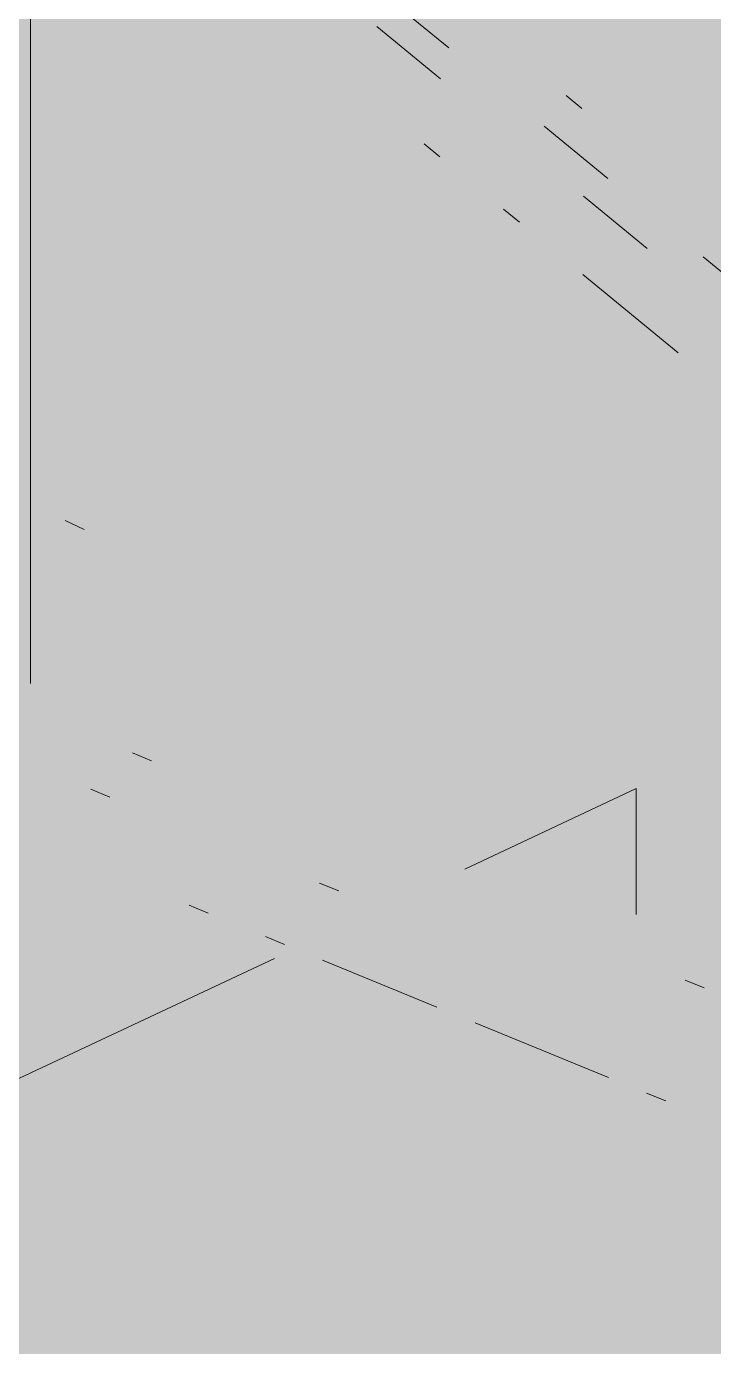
# Paper-space layout '03 3D Building and Roof' of a CAD drawing. Header units: millimetres. Extents: x 5 to 415, y 5 to 292.
# Drawn here: x 253.666 to 255.083, y 71.711 to 74.434 of the extents above; entities that cross this region are included whole.
import ezdxf

# ---------------------------------------------------------------- set-up
doc = ezdxf.new("R2010")
doc.units = ezdxf.units.MM
doc.layers.add('EXISTING', color=7, linetype='Continuous')
doc.layers.add('IMAGES', color=7, linetype='Continuous')

# ---------------------------------------------------------------- blocks, each defined once
blk = doc.blocks.new('SHEET_03')
at = {"layer": 'EXISTING', "color": 250, "lineweight": 9}
for p, q in [((253.675, 73.0783), (253.675, 74.8543)), ((254.4063, 74.4972), (254.5373, 74.3895)), ((254.3892, 74.4334), (254.5203, 74.3257)), ((254.812, 74.2646), (254.7792, 74.2915)), ((254.7339, 74.2279), (254.865, 74.1202)), ((254.5191, 74.1646), (254.4863, 74.1916)), ((254.8152, 74.0833), (254.9462, 73.9756)), ((254.6829, 74.03), (254.6502, 74.0569)), ((255.0616, 73.9586), (255.1926, 73.8509)), ((255.0106, 73.7606), (254.814, 73.9222)), ((253.7856, 73.3961), (253.7463, 73.4145)), ((253.9241, 72.9191), (253.8848, 72.9352)), ((253.7992, 72.8604), (253.8386, 72.8443)), ((254.5706, 72.6958), (254.9238, 72.8617)), ((254.9238, 72.6018), (254.9238, 72.8617)), ((254.271, 72.6667), (254.3103, 72.6505)), ((254.041, 72.605), (254.0017, 72.6212)), ((254.1983, 72.5404), (254.159, 72.5566)), ((253.5501, 72.2167), (254.1781, 72.5116)), ((254.5128, 72.4112), (254.2769, 72.5081)), ((255.0643, 72.4508), (255.025, 72.4669)), ((254.8666, 72.2659), (254.5914, 72.3789)), ((254.9846, 72.2175), (254.9453, 72.2336))]:
    blk.add_line(p, q, dxfattribs=at)
at = {"layer": 'IMAGES', "color": 7}
for points in [[(253.5836, 73.3598), (253.68, 73.3598), (253.5836, 74.8058), (253.68, 74.8058)], [(253.68, 73.4562), (253.7764, 73.4562), (253.68, 74.613), (253.7764, 74.613)], [(253.7764, 74.4202), (253.9691, 74.4202), (253.7764, 74.5166), (253.9691, 74.5166)], [(253.9691, 74.4202), (254.2582, 74.4202), (253.9691, 74.5166), (254.2582, 74.5166)], [(254.2582, 74.4202), (254.3545, 74.4202), (254.2582, 74.5166), (254.3545, 74.5166)], [(254.3545, 74.4202), (254.6436, 74.4202), (254.3545, 74.5166), (254.6436, 74.5166)], [(254.6436, 74.4202), (254.74, 74.4202), (254.6436, 74.5166), (254.74, 74.5166)], [(254.74, 74.4202), (254.8364, 74.4202), (254.74, 74.5166), (254.8364, 74.5166)], [(254.8364, 74.4202), (255.2218, 74.4202), (254.8364, 74.5166), (255.2218, 74.5166)], [(253.7764, 73.5526), (253.8727, 73.5526), (253.7764, 74.4202), (253.8727, 74.4202)], [(253.8727, 74.3238), (253.9691, 74.3238), (253.8727, 74.4202), (253.9691, 74.4202)], [(253.9691, 74.3238), (254.0655, 74.3238), (253.9691, 74.4202), (254.0655, 74.4202)], [(254.0655, 74.3238), (254.1618, 74.3238), (254.0655, 74.4202), (254.1618, 74.4202)], [(254.1618, 74.3238), (254.2582, 74.3238), (254.1618, 74.4202), (254.2582, 74.4202)], [(254.2582, 74.3238), (254.3545, 74.3238), (254.2582, 74.4202), (254.3545, 74.4202)], [(254.3545, 74.3238), (254.4509, 74.3238), (254.3545, 74.4202), (254.4509, 74.4202)], [(254.4509, 74.3238), (254.5473, 74.3238), (254.4509, 74.4202), (254.5473, 74.4202)], [(254.5473, 74.3238), (254.74, 74.3238), (254.5473, 74.4202), (254.74, 74.4202)], [(254.74, 74.3238), (254.8364, 74.3238), (254.74, 74.4202), (254.8364, 74.4202)], [(254.8364, 74.3238), (254.9327, 74.3238), (254.8364, 74.4202), (254.9327, 74.4202)], [(254.9327, 74.3238), (255.3182, 74.3238), (254.9327, 74.4202), (255.3182, 74.4202)], [(253.8727, 74.2274), (254.0655, 74.2274), (253.8727, 74.3238), (254.0655, 74.3238)], [(254.0655, 74.2274), (254.1618, 74.2274), (254.0655, 74.3238), (254.1618, 74.3238)], [(254.1618, 74.2274), (254.2582, 74.2274), (254.1618, 74.3238), (254.2582, 74.3238)], [(254.2582, 74.2274), (254.3545, 74.2274), (254.2582, 74.3238), (254.3545, 74.3238)], [(254.3545, 74.2274), (254.4509, 74.2274), (254.3545, 74.3238), (254.4509, 74.3238)], [(254.4509, 74.2274), (254.5473, 74.2274), (254.4509, 74.3238), (254.5473, 74.3238)], [(254.5473, 74.2274), (254.6436, 74.2274), (254.5473, 74.3238), (254.6436, 74.3238)], [(254.6436, 74.131), (254.74, 74.131), (254.6436, 74.3238), (254.74, 74.3238)], [(254.74, 74.2274), (254.8364, 74.2274), (254.74, 74.3238), (254.8364, 74.3238)], [(254.8364, 74.2274), (254.9327, 74.2274), (254.8364, 74.3238), (254.9327, 74.3238)], [(254.9327, 74.2274), (255.0291, 74.2274), (254.9327, 74.3238), (255.0291, 74.3238)], [(255.0291, 74.2274), (255.1255, 74.2274), (255.0291, 74.3238), (255.1255, 74.3238)], [(253.8727, 74.131), (254.1618, 74.131), (253.8727, 74.2274), (254.1618, 74.2274)], [(254.1618, 74.131), (254.2582, 74.131), (254.1618, 74.2274), (254.2582, 74.2274)], [(254.2582, 74.131), (254.3545, 74.131), (254.2582, 74.2274), (254.3545, 74.2274)], [(254.3545, 74.131), (254.4509, 74.131), (254.3545, 74.2274), (254.4509, 74.2274)], [(254.4509, 74.131), (254.6436, 74.131), (254.4509, 74.2274), (254.6436, 74.2274)], [(254.74, 74.131), (254.8364, 74.131), (254.74, 74.2274), (254.8364, 74.2274)], [(254.8364, 74.131), (254.9327, 74.131), (254.8364, 74.2274), (254.9327, 74.2274)], [(254.9327, 74.131), (255.0291, 74.131), (254.9327, 74.2274), (255.0291, 74.2274)], [(255.0291, 74.131), (255.1255, 74.131), (255.0291, 74.2274), (255.1255, 74.2274)], [(253.8727, 74.0346), (254.3545, 74.0346), (253.8727, 74.131), (254.3545, 74.131)], [(254.3545, 74.0346), (254.4509, 74.0346), (254.3545, 74.131), (254.4509, 74.131)], [(254.4509, 74.0346), (254.5473, 74.0346), (254.4509, 74.131), (254.5473, 74.131)], [(254.5473, 74.0346), (254.6436, 74.0346), (254.5473, 74.131), (254.6436, 74.131)], [(254.6436, 74.0346), (254.74, 74.0346), (254.6436, 74.131), (254.74, 74.131)], [(254.74, 74.0346), (254.8364, 74.0346), (254.74, 74.131), (254.8364, 74.131)], [(254.8364, 74.0346), (254.9327, 74.0346), (254.8364, 74.131), (254.9327, 74.131)], [(254.9327, 74.0346), (255.0291, 74.0346), (254.9327, 74.131), (255.0291, 74.131)], [(255.0291, 74.0346), (255.1255, 74.0346), (255.0291, 74.131), (255.1255, 74.131)], [(253.8727, 73.9382), (254.4509, 73.9382), (253.8727, 74.0346), (254.4509, 74.0346)], [(254.4509, 73.9382), (254.5473, 73.9382), (254.4509, 74.0346), (254.5473, 74.0346)], [(254.5473, 73.9382), (254.6436, 73.9382), (254.5473, 74.0346), (254.6436, 74.0346)], [(254.6436, 73.9382), (254.74, 73.9382), (254.6436, 74.0346), (254.74, 74.0346)], [(254.74, 73.9382), (254.8364, 73.9382), (254.74, 74.0346), (254.8364, 74.0346)], [(254.8364, 73.9382), (254.9327, 73.9382), (254.8364, 74.0346), (254.9327, 74.0346)], [(254.9327, 73.9382), (255.0291, 73.9382), (254.9327, 74.0346), (255.0291, 74.0346)], [(255.0291, 73.9382), (255.1255, 73.9382), (255.0291, 74.0346), (255.1255, 74.0346)], [(253.8727, 73.8418), (254.5473, 73.8418), (253.8727, 73.9382), (254.5473, 73.9382)], [(254.5473, 73.8418), (254.6436, 73.8418), (254.5473, 73.9382), (254.6436, 73.9382)], [(254.6436, 73.8418), (254.74, 73.8418), (254.6436, 73.9382), (254.74, 73.9382)], [(254.74, 73.8418), (255.0291, 73.8418), (254.74, 73.9382), (255.0291, 73.9382)], [(255.0291, 73.8418), (255.1255, 73.8418), (255.0291, 73.9382), (255.1255, 73.9382)], [(253.8727, 73.7454), (254.6436, 73.7454), (253.8727, 73.8418), (254.6436, 73.8418)], [(254.6436, 73.7454), (254.74, 73.7454), (254.6436, 73.8418), (254.74, 73.8418)], [(254.74, 73.7454), (254.8364, 73.7454), (254.74, 73.8418), (254.8364, 73.8418)], [(254.8364, 73.7454), (255.0291, 73.7454), (254.8364, 73.8418), (255.0291, 73.8418)], [(255.0291, 73.7454), (255.1255, 73.7454), (255.0291, 73.8418), (255.1255, 73.8418)], [(253.8727, 73.649), (254.74, 73.649), (253.8727, 73.7454), (254.74, 73.7454)], [(254.74, 73.649), (254.8364, 73.649), (254.74, 73.7454), (254.8364, 73.7454)], [(254.8364, 73.649), (254.9327, 73.649), (254.8364, 73.7454), (254.9327, 73.7454)], [(254.9327, 73.649), (255.1255, 73.649), (254.9327, 73.7454), (255.1255, 73.7454)], [(253.8727, 73.5526), (254.9327, 73.5526), (253.8727, 73.649), (254.9327, 73.649)], [(254.9327, 73.5526), (255.0291, 73.5526), (254.9327, 73.649), (255.0291, 73.649)], [(255.0291, 73.5526), (255.1255, 73.5526), (255.0291, 73.649), (255.1255, 73.649)], [(253.7764, 73.4562), (253.8727, 73.4562), (253.7764, 73.5526), (253.8727, 73.5526)], [(253.8727, 73.4562), (255.0291, 73.4562), (253.8727, 73.5526), (255.0291, 73.5526)], [(255.0291, 73.4562), (255.1255, 73.4562), (255.0291, 73.5526), (255.1255, 73.5526)], [(253.68, 73.3598), (253.7764, 73.3598), (253.68, 73.4562), (253.7764, 73.4562)], [(253.7764, 73.3598), (253.8727, 73.3598), (253.7764, 73.4562), (253.8727, 73.4562)], [(253.8727, 73.3598), (254.1618, 73.3598), (253.8727, 73.4562), (254.1618, 73.4562)], [(254.1618, 73.3598), (255.2218, 73.3598), (254.1618, 73.4562), (255.2218, 73.4562)], [(253.5836, 73.2634), (253.8727, 73.2634), (253.5836, 73.3598), (253.8727, 73.3598)], [(253.8727, 73.2634), (253.9691, 73.2634), (253.8727, 73.3598), (253.9691, 73.3598)], [(253.9691, 73.2634), (254.0655, 73.2634), (253.9691, 73.3598), (254.0655, 73.3598)], [(254.0655, 73.2634), (254.1618, 73.2634), (254.0655, 73.3598), (254.1618, 73.3598)], [(254.1618, 73.2634), (254.2582, 73.2634), (254.1618, 73.3598), (254.2582, 73.3598)], [(254.2582, 73.2634), (254.3545, 73.2634), (254.2582, 73.3598), (254.3545, 73.3598)], [(254.3545, 73.2634), (255.2218, 73.2634), (254.3545, 73.3598), (255.2218, 73.3598)], [(253.5836, 73.167), (254.0655, 73.167), (253.5836, 73.2634), (254.0655, 73.2634)], [(254.0655, 73.167), (254.1618, 73.167), (254.0655, 73.2634), (254.1618, 73.2634)], [(254.1618, 73.167), (254.2582, 73.167), (254.1618, 73.2634), (254.2582, 73.2634)], [(254.2582, 73.167), (254.3545, 73.167), (254.2582, 73.2634), (254.3545, 73.2634)], [(254.3545, 73.167), (254.5473, 73.167), (254.3545, 73.2634), (254.5473, 73.2634)], [(254.5473, 73.167), (254.6436, 73.167), (254.5473, 73.2634), (254.6436, 73.2634)], [(254.6436, 73.167), (255.4145, 73.167), (254.6436, 73.2634), (255.4145, 73.2634)], [(253.5836, 73.0706), (254.3545, 73.0706), (253.5836, 73.167), (254.3545, 73.167)], [(254.3545, 73.0706), (254.4509, 73.0706), (254.3545, 73.167), (254.4509, 73.167)], [(254.4509, 73.0706), (254.5473, 73.0706), (254.4509, 73.167), (254.5473, 73.167)], [(254.5473, 73.0706), (254.6436, 73.0706), (254.5473, 73.167), (254.6436, 73.167)], [(254.6436, 73.0706), (254.74, 73.0706), (254.6436, 73.167), (254.74, 73.167)], [(254.74, 73.0706), (255.5109, 73.0706), (254.74, 73.167), (255.5109, 73.167)], [(253.5836, 72.9742), (253.68, 72.9742), (253.5836, 73.0706), (253.68, 73.0706)], [(253.68, 72.9742), (253.7764, 72.9742), (253.68, 73.0706), (253.7764, 73.0706)], [(253.7764, 72.9742), (254.5473, 72.9742), (253.7764, 73.0706), (254.5473, 73.0706)], [(254.5473, 72.9742), (254.6436, 72.9742), (254.5473, 73.0706), (254.6436, 73.0706)], [(254.6436, 72.9742), (254.74, 72.9742), (254.6436, 73.0706), (254.74, 73.0706)], [(254.74, 72.9742), (254.9327, 72.9742), (254.74, 73.0706), (254.9327, 73.0706)], [(254.9327, 72.9742), (255.0291, 72.9742), (254.9327, 73.0706), (255.0291, 73.0706)], [(255.0291, 72.9742), (255.6073, 72.9742), (255.0291, 73.0706), (255.6073, 73.0706)], [(253.3909, 72.8778), (253.68, 72.8778), (253.3909, 72.9742), (253.68, 72.9742)], [(253.68, 72.8778), (253.7764, 72.8778), (253.68, 72.9742), (253.7764, 72.9742)], [(253.7764, 72.8778), (253.8727, 72.8778), (253.7764, 72.9742), (253.8727, 72.9742)], [(253.8727, 72.8778), (253.9691, 72.8778), (253.8727, 72.9742), (253.9691, 72.9742)], [(253.9691, 72.8778), (254.0655, 72.8778), (253.9691, 72.9742), (254.0655, 72.9742)], [(254.0655, 72.8778), (254.74, 72.8778), (254.0655, 72.9742), (254.74, 72.9742)], [(254.74, 72.8778), (254.8364, 72.8778), (254.74, 72.9742), (254.8364, 72.9742)], [(254.8364, 72.8778), (254.9327, 72.8778), (254.8364, 72.9742), (254.9327, 72.9742)], [(254.9327, 72.8778), (255.0291, 72.8778), (254.9327, 72.9742), (255.0291, 72.9742)], [(255.0291, 72.8778), (255.7036, 72.8778), (255.0291, 72.9742), (255.7036, 72.9742)], [(253.5836, 72.7814), (253.68, 72.7814), (253.5836, 72.8778), (253.68, 72.8778)], [(253.68, 72.7814), (253.7764, 72.7814), (253.68, 72.8778), (253.7764, 72.8778)], [(253.7764, 72.7814), (253.8727, 72.7814), (253.7764, 72.8778), (253.8727, 72.8778)], [(253.8727, 72.7814), (253.9691, 72.7814), (253.8727, 72.8778), (253.9691, 72.8778)], [(253.9691, 72.7814), (254.0655, 72.7814), (253.9691, 72.8778), (254.0655, 72.8778)], [(254.0655, 72.7814), (254.1618, 72.7814), (254.0655, 72.8778), (254.1618, 72.8778)], [(254.1618, 72.7814), (254.2582, 72.7814), (254.1618, 72.8778), (254.2582, 72.8778)], [(254.2582, 72.7814), (254.9327, 72.7814), (254.2582, 72.8778), (254.9327, 72.8778)], [(254.9327, 72.5886), (255.0291, 72.5886), (254.9327, 72.8778), (255.0291, 72.8778)], [(255.0291, 72.4922), (255.1255, 72.4922), (255.0291, 72.8778), (255.1255, 72.8778)], [(253.5836, 72.685), (253.68, 72.685), (253.5836, 72.7814), (253.68, 72.7814)], [(253.68, 72.685), (253.7764, 72.685), (253.68, 72.7814), (253.7764, 72.7814)], [(253.7764, 72.685), (253.9691, 72.685), (253.7764, 72.7814), (253.9691, 72.7814)], [(253.9691, 72.685), (254.0655, 72.685), (253.9691, 72.7814), (254.0655, 72.7814)], [(254.0655, 72.685), (254.1618, 72.685), (254.0655, 72.7814), (254.1618, 72.7814)], [(254.1618, 72.685), (254.2582, 72.685), (254.1618, 72.7814), (254.2582, 72.7814)], [(254.2582, 72.685), (254.4509, 72.685), (254.2582, 72.7814), (254.4509, 72.7814)], [(254.4509, 72.685), (254.5473, 72.685), (254.4509, 72.7814), (254.5473, 72.7814)], [(254.5473, 72.685), (254.9327, 72.685), (254.5473, 72.7814), (254.9327, 72.7814)], [(252.2345, 72.5886), (253.8727, 72.5886), (252.2345, 72.685), (253.8727, 72.685)], [(253.8727, 72.5886), (253.9691, 72.5886), (253.8727, 72.685), (253.9691, 72.685)], [(253.9691, 72.5886), (254.0655, 72.5886), (253.9691, 72.685), (254.0655, 72.685)], [(254.0655, 72.5886), (254.1618, 72.5886), (254.0655, 72.685), (254.1618, 72.685)], [(254.1618, 72.5886), (254.3545, 72.5886), (254.1618, 72.685), (254.3545, 72.685)], [(254.3545, 72.5886), (254.4509, 72.5886), (254.3545, 72.685), (254.4509, 72.685)], [(254.4509, 72.5886), (254.5473, 72.5886), (254.4509, 72.685), (254.5473, 72.685)], [(254.5473, 72.5886), (254.6436, 72.5886), (254.5473, 72.685), (254.6436, 72.685)], [(254.6436, 72.5886), (254.74, 72.5886), (254.6436, 72.685), (254.74, 72.685)], [(254.74, 72.5886), (254.9327, 72.5886), (254.74, 72.685), (254.9327, 72.685)], [(252.2345, 72.4922), (254.0655, 72.4922), (252.2345, 72.5886), (254.0655, 72.5886)], [(254.0655, 72.4922), (254.1618, 72.4922), (254.0655, 72.5886), (254.1618, 72.5886)], [(254.1618, 72.4922), (254.2582, 72.4922), (254.1618, 72.5886), (254.2582, 72.5886)], [(254.2582, 72.4922), (254.3545, 72.4922), (254.2582, 72.5886), (254.3545, 72.5886)], [(254.3545, 72.4922), (254.4509, 72.4922), (254.3545, 72.5886), (254.4509, 72.5886)], [(254.4509, 72.4922), (254.5473, 72.4922), (254.4509, 72.5886), (254.5473, 72.5886)], [(254.5473, 72.4922), (254.6436, 72.4922), (254.5473, 72.5886), (254.6436, 72.5886)], [(254.6436, 72.4922), (254.74, 72.4922), (254.6436, 72.5886), (254.74, 72.5886)], [(254.74, 72.4922), (255.0291, 72.4922), (254.74, 72.5886), (255.0291, 72.5886)], [(252.5236, 72.3958), (254.2582, 72.3958), (252.5236, 72.4922), (254.2582, 72.4922)], [(254.2582, 72.3958), (254.3545, 72.3958), (254.2582, 72.4922), (254.3545, 72.4922)], [(254.3545, 72.3958), (254.4509, 72.3958), (254.3545, 72.4922), (254.4509, 72.4922)], [(254.4509, 72.3958), (254.5473, 72.3958), (254.4509, 72.4922), (254.5473, 72.4922)], [(254.5473, 72.3958), (254.6436, 72.3958), (254.5473, 72.4922), (254.6436, 72.4922)], [(254.6436, 72.3958), (254.74, 72.3958), (254.6436, 72.4922), (254.74, 72.4922)], [(254.74, 72.3958), (254.8364, 72.3958), (254.74, 72.4922), (254.8364, 72.4922)], [(254.8364, 72.3958), (255.0291, 72.3958), (254.8364, 72.4922), (255.0291, 72.4922)], [(255.0291, 72.3958), (255.1255, 72.3958), (255.0291, 72.4922), (255.1255, 72.4922)], [(252.7164, 72.2994), (254.4509, 72.2994), (252.7164, 72.3958), (254.4509, 72.3958)], [(254.4509, 72.2994), (254.74, 72.2994), (254.4509, 72.3958), (254.74, 72.3958)], [(254.74, 72.2994), (254.8364, 72.2994), (254.74, 72.3958), (254.8364, 72.3958)], [(254.8364, 72.2994), (254.9327, 72.2994), (254.8364, 72.3958), (254.9327, 72.3958)], [(254.9327, 72.2994), (255.0291, 72.2994), (254.9327, 72.3958), (255.0291, 72.3958)], [(255.0291, 72.203), (255.1255, 72.203), (255.0291, 72.3958), (255.1255, 72.3958)], [(252.9091, 72.203), (254.1618, 72.203), (252.9091, 72.2994), (254.1618, 72.2994)], [(254.1618, 72.203), (254.2582, 72.203), (254.1618, 72.2994), (254.2582, 72.2994)], [(254.2582, 72.203), (254.4509, 72.203), (254.2582, 72.2994), (254.4509, 72.2994)], [(254.4509, 72.203), (254.5473, 72.203), (254.4509, 72.2994), (254.5473, 72.2994)], [(254.5473, 72.203), (254.74, 72.203), (254.5473, 72.2994), (254.74, 72.2994)], [(254.74, 72.203), (254.9327, 72.203), (254.74, 72.2994), (254.9327, 72.2994)], [(254.9327, 72.203), (255.0291, 72.203), (254.9327, 72.2994), (255.0291, 72.2994)], [(253.1018, 72.1065), (253.9691, 72.1065), (253.1018, 72.203), (253.9691, 72.203)], [(253.9691, 72.1065), (254.1618, 72.1065), (253.9691, 72.203), (254.1618, 72.203)], [(254.1618, 72.1065), (254.2582, 72.1065), (254.1618, 72.203), (254.2582, 72.203)], [(254.2582, 72.1065), (254.4509, 72.1065), (254.2582, 72.203), (254.4509, 72.203)], [(254.4509, 72.1065), (254.5473, 72.1065), (254.4509, 72.203), (254.5473, 72.203)], [(254.5473, 72.1065), (254.74, 72.1065), (254.5473, 72.203), (254.74, 72.203)], [(254.74, 72.1065), (254.8364, 72.1065), (254.74, 72.203), (254.8364, 72.203)], [(254.8364, 72.1065), (254.9327, 72.1065), (254.8364, 72.203), (254.9327, 72.203)], [(254.9327, 72.1065), (255.0291, 72.1065), (254.9327, 72.203), (255.0291, 72.203)], [(255.0291, 72.0101), (255.1255, 72.0101), (255.0291, 72.203), (255.1255, 72.203)], [(253.2945, 72.0101), (253.7764, 72.0101), (253.2945, 72.1065), (253.7764, 72.1065)], [(253.7764, 72.0101), (253.8727, 72.0101), (253.7764, 72.1065), (253.8727, 72.1065)], [(253.8727, 72.0101), (253.9691, 72.0101), (253.8727, 72.1065), (253.9691, 72.1065)], [(253.9691, 71.9137), (254.0655, 71.9137), (253.9691, 72.1065), (254.0655, 72.1065)], [(254.0655, 72.0101), (254.1618, 72.0101), (254.0655, 72.1065), (254.1618, 72.1065)], [(254.1618, 72.0101), (254.2582, 72.0101), (254.1618, 72.1065), (254.2582, 72.1065)], [(254.2582, 72.0101), (254.8364, 72.0101), (254.2582, 72.1065), (254.8364, 72.1065)], [(254.8364, 72.0101), (254.9327, 72.0101), (254.8364, 72.1065), (254.9327, 72.1065)], [(254.9327, 72.0101), (255.0291, 72.0101), (254.9327, 72.1065), (255.0291, 72.1065)], [(253.5836, 71.9137), (253.68, 71.9137), (253.5836, 72.0101), (253.68, 72.0101)], [(253.68, 71.9137), (253.7764, 71.9137), (253.68, 72.0101), (253.7764, 72.0101)], [(253.7764, 71.9137), (253.8727, 71.9137), (253.7764, 72.0101), (253.8727, 72.0101)], [(253.8727, 71.9137), (253.9691, 71.9137), (253.8727, 72.0101), (253.9691, 72.0101)], [(254.0655, 71.9137), (255.1255, 71.9137), (254.0655, 72.0101), (255.1255, 72.0101)], [(253.5836, 71.8173), (253.68, 71.8173), (253.5836, 71.9137), (253.68, 71.9137)], [(253.68, 71.8173), (253.7764, 71.8173), (253.68, 71.9137), (253.7764, 71.9137)], [(253.7764, 71.8173), (253.8727, 71.8173), (253.7764, 71.9137), (253.8727, 71.9137)], [(253.8727, 71.8173), (255.3182, 71.8173), (253.8727, 71.9137), (255.3182, 71.9137)], [(253.4873, 71.7209), (253.68, 71.7209), (253.4873, 71.8173), (253.68, 71.8173)], [(253.68, 71.7209), (255.5109, 71.7209), (253.68, 71.8173), (255.5109, 71.8173)], [(238.3582, 71.6245), (255.8, 71.6245), (238.3582, 71.7209), (255.8, 71.7209)]]:
    blk.add_solid(points, dxfattribs=at)

psp = doc.layouts.new('03 3D Building and Roof')

# ---------------------------------------------------------------- block references
psp.add_blockref('SHEET_03', (0, 0))

doc.saveas('drawing.dxf')
